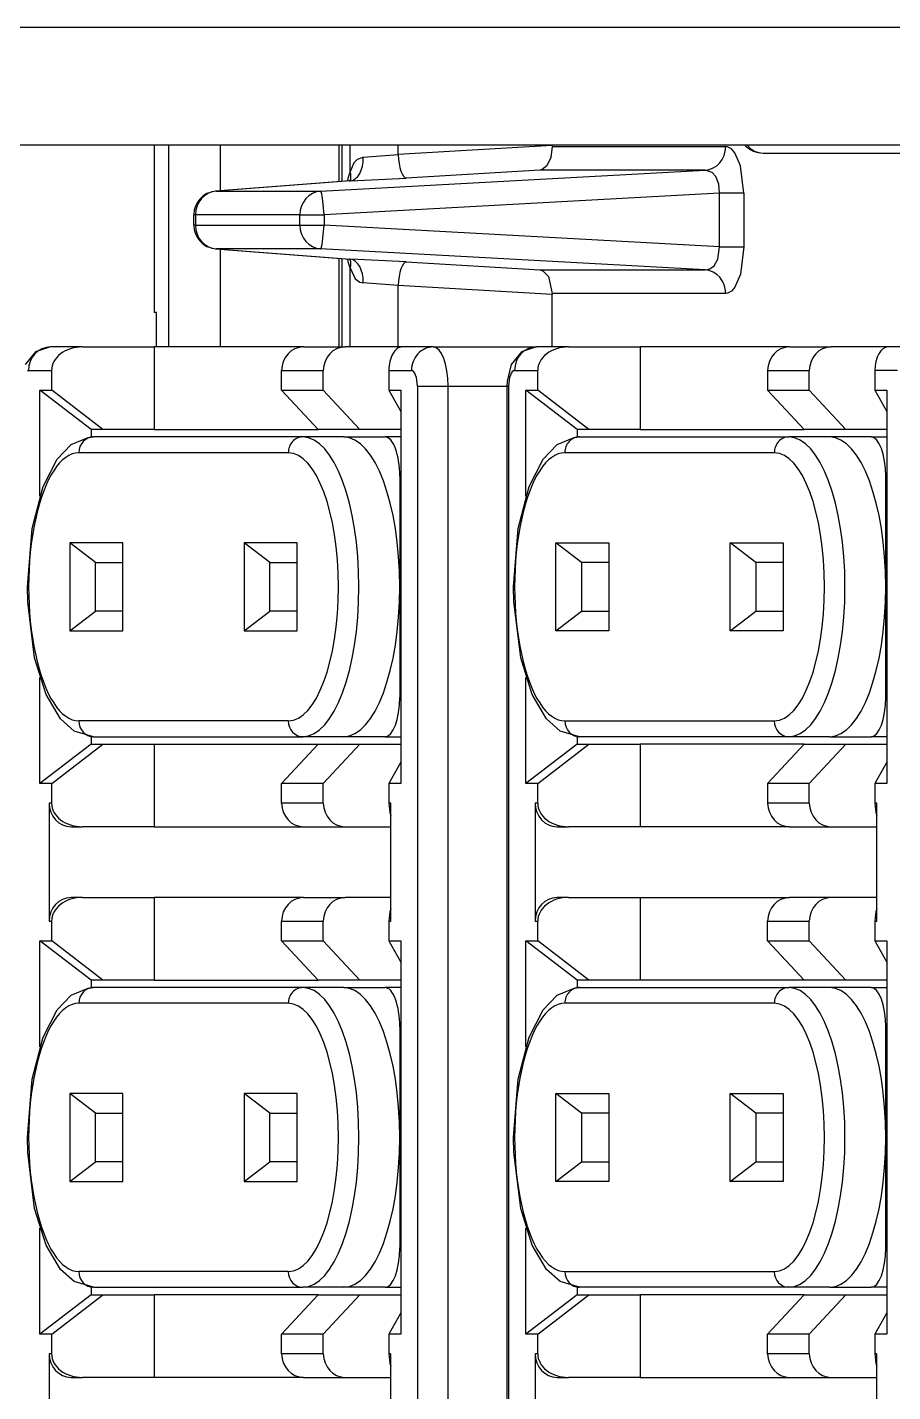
# Model space of a CAD drawing. Header units: inches. Extents: x 47316 to 59086, y 3141 to 11743.
# Drawn here: x 51906.57 to 51910.99, y 8986.11 to 8993.08 of the extents above; entities that cross this region are included whole.
import ezdxf

# ---------------------------------------------------------------- set-up
doc = ezdxf.new("R2010")
doc.units = ezdxf.units.IN
doc.header["$MEASUREMENT"] = 0
doc.layers.add('___SHELL', color=7, linetype='Continuous')

msp = doc.modelspace()

# ---------------------------------------------------------------- linework, layer by layer
at = {"layer": '___SHELL', "color": 0, "linetype": 'ByBlock', "lineweight": -2, "ltscale": 0.489359}
msp.add_line((51904.6575, 8993.0753), (51912.5202, 8993.0753), dxfattribs=at)
at = {"layer": '___SHELL', "color": 0, "linetype": 'ByBlock', "lineweight": -2, "ltscale": 0.446939}
msp.add_line((51911.613, 8992.4727), (51904.4318, 8992.4727), dxfattribs=at)
at = {"layer": '___SHELL', "color": 0, "linetype": 'ByBlock', "lineweight": -2, "ltscale": 0.053125}
msp.add_line((51907.2183, 8992.4727), (51907.2183, 8991.6192), dxfattribs=at)
at = {"layer": '___SHELL', "color": 0, "linetype": 'ByBlock', "lineweight": -2, "ltscale": 0.064084}
msp.add_line((51907.2936, 8991.4431), (51907.2936, 8992.4727), dxfattribs=at)
at = {"layer": '___SHELL', "color": 0, "linetype": 'ByBlock', "lineweight": -2, "ltscale": 0.014496}
msp.add_line((51907.555, 8992.4727), (51907.555, 8992.2398), dxfattribs=at)
at = {"layer": '___SHELL', "color": 0, "linetype": 'ByBlock', "lineweight": -2, "ltscale": 0.011554}
msp.add_line((51908.1617, 8992.4727), (51908.1617, 8992.2871), dxfattribs=at)
at = {"layer": '___SHELL', "color": 0, "linetype": 'ByBlock', "lineweight": -2, "ltscale": 0.011484}
msp.add_line((51908.1763, 8992.4727), (51908.1763, 8992.2882), dxfattribs=at)
at = {"layer": '___SHELL', "color": 0, "linetype": 'ByBlock', "lineweight": -2, "ltscale": 0.008514}
msp.add_line((51908.219, 8992.3359), (51908.219, 8992.4727), dxfattribs=at)
at = {"layer": '___SHELL', "color": 0, "linetype": 'ByBlock', "lineweight": -2, "ltscale": 0.002917}
msp.add_line((51908.4639, 8992.4259), (51908.4639, 8992.4727), dxfattribs=at)
at = {"layer": '___SHELL', "color": 0, "linetype": 'ByBlock', "lineweight": -2, "ltscale": 0.04913}
for p, q in [((51909.2519, 8992.4723), (51908.4639, 8992.4259)), ((51909.2519, 8991.7099), (51908.4639, 8991.7564))]:
    msp.add_line(p, q, dxfattribs=at)
at = {"layer": '___SHELL', "color": 0, "linetype": 'ByBlock', "lineweight": -2}
for p, q in [((51909.252, 8992.4661), (51909.245, 8992.4098)), ((51910.1477, 8992.4648), (51910.1379, 8992.4661)), ((51910.1669, 8992.4542), (51910.1477, 8992.4648)), ((51910.1844, 8992.4341), (51910.1669, 8992.4542)), ((51910.2128, 8992.3679), (51910.1844, 8992.4341)), ((51908.219, 8992.3359), (51908.2399, 8992.3849)), ((51908.2399, 8992.3849), (51908.2573, 8992.4021)), ((51908.2573, 8992.4021), (51908.2861, 8992.4119)), ((51909.2239, 8992.3675), (51909.2006, 8992.3491)), ((51909.245, 8992.4098), (51909.2239, 8992.3675)), ((51910.2303, 8992.2284), (51910.2128, 8992.3679)), ((51908.2146, 8992.291), (51908.2167, 8992.292)), ((51908.2175, 8992.2915), (51908.2146, 8992.291)), ((51908.2167, 8992.292), (51908.2199, 8992.2943)), ((51908.2215, 8992.2961), (51908.219, 8992.2908)), ((51908.2199, 8992.2943), (51908.2215, 8992.2961)), ((51909.2006, 8992.3491), (51909.1879, 8992.3458)), ((51910.068, 8992.3343), (51910.0325, 8992.3458)), ((51910.0872, 8992.3137), (51910.068, 8992.3343)), ((51910.1025, 8992.2745), (51910.0872, 8992.3137)), ((51908.0682, 8992.238), (51908.0678, 8992.2382)), ((51908.0691, 8992.2373), (51908.0682, 8992.238)), ((51908.0701, 8992.2361), (51908.0691, 8992.2373)), ((51908.072, 8992.2321), (51908.0701, 8992.2361)), ((51908.0784, 8992.2048), (51908.072, 8992.2321)), ((51910.1055, 8992.2284), (51910.1025, 8992.2745)), ((51908.0871, 8992.1178), (51908.0784, 8992.2048)), ((51908.0761, 8991.9652), (51908.0871, 8992.0644)), ((51908.0678, 8991.9441), (51908.0687, 8991.9445)), ((51908.0687, 8991.9445), (51908.0705, 8991.9469)), ((51908.0705, 8991.9469), (51908.0761, 8991.9652)), ((51910.0979, 8991.8908), (51910.1055, 8991.9539)), ((51910.2303, 8991.9539), (51910.2128, 8991.8143)), ((51908.2176, 8991.8908), (51908.2146, 8991.8912)), ((51908.2146, 8991.8912), (51908.2167, 8991.8902)), ((51908.2167, 8991.8902), (51908.2199, 8991.8879)), ((51908.2215, 8991.8861), (51908.219, 8991.8915)), ((51908.2199, 8991.8879), (51908.2215, 8991.8861)), ((51910.0785, 8991.8573), (51910.0979, 8991.8908)), ((51908.219, 8991.8463), (51908.2448, 8991.7914)), ((51909.1879, 8991.8365), (51909.204, 8991.8316)), ((51909.204, 8991.8316), (51909.2321, 8991.8028)), ((51909.2321, 8991.8028), (51909.252, 8991.7161)), ((51910.0325, 8991.8365), (51910.057, 8991.8416)), ((51910.057, 8991.8416), (51910.0785, 8991.8573)), ((51910.2128, 8991.8143), (51910.1844, 8991.7482)), ((51908.2448, 8991.7914), (51908.2684, 8991.7742)), ((51908.2684, 8991.7742), (51908.2861, 8991.7703)), ((51910.1844, 8991.7482), (51910.1669, 8991.728)), ((51910.1477, 8991.7175), (51910.1379, 8991.7161)), ((51910.1669, 8991.728), (51910.1477, 8991.7175)), ((51906.6113, 8991.4187), (51906.5585, 8991.3527)), ((51906.688, 8991.4431), (51906.6113, 8991.4187)), ((51909.0941, 8991.4187), (51909.0413, 8991.3527)), ((51909.1708, 8991.4431), (51909.0941, 8991.4187)), ((51906.5763, 8991.3225), (51906.5688, 8991.32)), ((51909.0413, 8991.3527), (51909.0212, 8991.2686)), ((51909.0212, 8991.2686), (51909.0202, 8991.2422)), ((51908.5625, 8991.2422), (51908.5625, 8974.4518)), ((51908.7194, 8974.5723), (51908.7194, 8991.2422)), ((51909.0202, 8991.2422), (51909.0202, 8974.497)), ((51909.029, 8974.4518), (51909.029, 8991.2422)), ((51906.7942, 8990.9445), (51906.8804, 8990.981)), ((51906.8804, 8990.981), (51906.9077, 8990.9831)), ((51909.277, 8990.9445), (51909.3632, 8990.981)), ((51909.3632, 8990.981), (51909.3905, 8990.9831)), ((51906.7226, 8990.8703), (51906.7942, 8990.9445)), ((51909.2054, 8990.8703), (51909.277, 8990.9445)), ((51906.651, 8990.7304), (51906.7226, 8990.8703)), ((51909.1339, 8990.7304), (51909.2054, 8990.8703)), ((51906.5951, 8990.516), (51906.651, 8990.7304)), ((51909.0779, 8990.516), (51909.1339, 8990.7304)), ((51906.5708, 8990.2179), (51906.5951, 8990.516)), ((51909.0536, 8990.2179), (51909.0779, 8990.516)), ((51906.5723, 8990.1415), (51906.5708, 8990.2179)), ((51909.0551, 8990.1415), (51909.0536, 8990.2179)), ((51906.6075, 8989.8558), (51906.5723, 8990.1415)), ((51909.0904, 8989.8558), (51909.0551, 8990.1415)), ((51906.6659, 8989.6684), (51906.6075, 8989.8558)), ((51909.1487, 8989.6684), (51909.0904, 8989.8558)), ((51906.739, 8989.544), (51906.6659, 8989.6684)), ((51909.2218, 8989.544), (51909.1487, 8989.6684)), ((51906.8089, 8989.4815), (51906.739, 8989.544)), ((51909.2918, 8989.4815), (51909.2218, 8989.544)), ((51906.9077, 8989.4527), (51906.8089, 8989.4815)), ((51909.3905, 8989.4527), (51909.2918, 8989.4815)), ((51906.7226, 8988.0585), (51906.7942, 8988.1327)), ((51906.7942, 8988.1327), (51906.8804, 8988.1692)), ((51906.8804, 8988.1692), (51906.9077, 8988.1713)), ((51909.2054, 8988.0585), (51909.277, 8988.1327)), ((51909.277, 8988.1327), (51909.3632, 8988.1692)), ((51909.3632, 8988.1692), (51909.3905, 8988.1713)), ((51906.651, 8987.9186), (51906.7226, 8988.0585)), ((51909.1339, 8987.9186), (51909.2054, 8988.0585)), ((51906.5951, 8987.7042), (51906.651, 8987.9186)), ((51909.0779, 8987.7042), (51909.1339, 8987.9186)), ((51906.5708, 8987.4061), (51906.5951, 8987.7042)), ((51909.0536, 8987.4061), (51909.0779, 8987.7042)), ((51906.5723, 8987.3297), (51906.5708, 8987.4061)), ((51909.0551, 8987.3297), (51909.0536, 8987.4061)), ((51906.6075, 8987.044), (51906.5723, 8987.3297)), ((51909.0904, 8987.044), (51909.0551, 8987.3297)), ((51906.6659, 8986.8566), (51906.6075, 8987.044)), ((51909.1487, 8986.8566), (51909.0904, 8987.044)), ((51906.739, 8986.7322), (51906.6659, 8986.8566)), ((51909.2218, 8986.7322), (51909.1487, 8986.8566)), ((51906.8089, 8986.6697), (51906.739, 8986.7322)), ((51909.2918, 8986.6697), (51909.2218, 8986.7322)), ((51906.9077, 8986.6409), (51906.8089, 8986.6697)), ((51909.3905, 8986.6409), (51909.2918, 8986.6697))]:
    msp.add_line(p, q, dxfattribs=at)
at = {"layer": '___SHELL', "color": 0, "linetype": 'ByBlock', "lineweight": -2, "ltscale": 0.000387573}
msp.add_line((51909.2519, 8992.4723), (51909.2519, 8992.4661), dxfattribs=at)
at = {"layer": '___SHELL', "color": 0, "linetype": 'ByBlock', "lineweight": -2, "ltscale": 0.055139}
msp.add_line((51909.2519, 8992.4661), (51910.1379, 8992.4661), dxfattribs=at)
at = {"layer": '___SHELL', "color": 0, "linetype": 'ByBlock', "lineweight": -2, "ltscale": 0.079324}
msp.add_line((51910.3298, 8992.4329), (51911.6043, 8992.4332), dxfattribs=at)
at = {"layer": '___SHELL', "color": 0, "linetype": 'ByBlock', "lineweight": -2, "ltscale": 0.042836}
msp.add_line((51908.2175, 8992.2915), (51907.5313, 8992.238), dxfattribs=at)
at = {"layer": '___SHELL', "color": 0, "linetype": 'ByBlock', "lineweight": -2, "ltscale": 0.042857}
for p, q in [((51908.2209, 8992.2916), (51907.5343, 8992.2382)), ((51907.5343, 8991.9441), (51908.2209, 8991.8906))]:
    msp.add_line(p, q, dxfattribs=at)
at = {"layer": '___SHELL', "color": 0, "linetype": 'ByBlock', "lineweight": -2, "ltscale": 0.122461}
for p, q in [((51908.0678, 8992.2382), (51910.0325, 8992.3458)), ((51910.0325, 8991.8365), (51908.0678, 8991.9441))]:
    msp.add_line(p, q, dxfattribs=at)
at = {"layer": '___SHELL', "color": 0, "linetype": 'ByBlock', "lineweight": -2, "ltscale": 0.000210925}
msp.add_line((51908.2175, 8992.2915), (51908.2209, 8992.2916), dxfattribs=at)
at = {"layer": '___SHELL', "color": 0, "linetype": 'ByBlock', "lineweight": -2, "ltscale": 0.042545}
for p, q in [((51909.1879, 8992.3458), (51908.5055, 8992.3055)), ((51908.5055, 8991.8767), (51909.1879, 8991.8365))]:
    msp.add_line(p, q, dxfattribs=at)
at = {"layer": '___SHELL', "color": 0, "linetype": 'ByBlock', "lineweight": -2, "ltscale": 0.052563}
for p, q in [((51910.0325, 8992.3458), (51909.1879, 8992.3458)), ((51909.1879, 8991.8365), (51910.0325, 8991.8365))]:
    msp.add_line(p, q, dxfattribs=at)
at = {"layer": '___SHELL', "color": 0, "linetype": 'ByBlock', "lineweight": -2, "ltscale": 0.0332}
for p, q in [((51907.5343, 8992.2382), (51908.0678, 8992.2382)), ((51907.9623, 8992.1178), (51907.4289, 8992.1178)), ((51907.4289, 8992.0644), (51907.9623, 8992.0644)), ((51908.0678, 8991.9441), (51907.5343, 8991.9441))]:
    msp.add_line(p, q, dxfattribs=at)
at = {"layer": '___SHELL', "color": 0, "linetype": 'ByBlock', "lineweight": -2, "ltscale": 0.125811}
for p, q in [((51910.1055, 8992.2284), (51908.0871, 8992.1178)), ((51910.1055, 8991.9539), (51908.0871, 8992.0644))]:
    msp.add_line(p, q, dxfattribs=at)
at = {"layer": '___SHELL', "color": 0, "linetype": 'ByBlock', "lineweight": -2, "ltscale": 0.017087}
for p, q in [((51910.1055, 8991.9539), (51910.1055, 8992.2284)), ((51910.2303, 8992.2284), (51910.2303, 8991.9539))]:
    msp.add_line(p, q, dxfattribs=at)
at = {"layer": '___SHELL', "color": 0, "linetype": 'ByBlock', "lineweight": -2, "ltscale": 0.007764}
for p, q in [((51910.2303, 8992.2284), (51910.1055, 8992.2284)), ((51907.9623, 8992.1178), (51908.0871, 8992.1178)), ((51907.9623, 8992.0644), (51908.0871, 8992.0644)), ((51910.1055, 8991.9539), (51910.2303, 8991.9539))]:
    msp.add_line(p, q, dxfattribs=at)
at = {"layer": '___SHELL', "color": 0, "linetype": 'ByBlock', "lineweight": -2, "ltscale": 0.000546265}
for p, q in [((51907.4289, 8992.1178), (51907.4201, 8992.1178)), ((51907.4289, 8992.0644), (51907.4201, 8992.0644)), ((51909.0202, 8991.2422), (51909.029, 8991.2422))]:
    msp.add_line(p, q, dxfattribs=at)
at = {"layer": '___SHELL', "color": 0, "linetype": 'ByBlock', "lineweight": -2, "ltscale": 0.003323}
for p, q in [((51907.4201, 8992.0644), (51907.4201, 8992.1178)), ((51907.4289, 8992.1178), (51907.4289, 8992.0644)), ((51907.9623, 8992.0644), (51907.9623, 8992.1178)), ((51908.0871, 8992.1178), (51908.0871, 8992.0644))]:
    msp.add_line(p, q, dxfattribs=at)
at = {"layer": '___SHELL', "color": 0, "linetype": 'ByBlock', "lineweight": -2, "ltscale": 0.042842}
msp.add_line((51907.5313, 8991.9443), (51908.2176, 8991.8908), dxfattribs=at)
at = {"layer": '___SHELL', "color": 0, "linetype": 'ByBlock', "lineweight": -2, "ltscale": 0.031079}
msp.add_line((51907.555, 8991.9424), (51907.555, 8991.4431), dxfattribs=at)
at = {"layer": '___SHELL', "color": 0, "linetype": 'ByBlock', "lineweight": -2, "ltscale": 0.028137}
msp.add_line((51908.1617, 8991.8952), (51908.1617, 8991.4431), dxfattribs=at)
at = {"layer": '___SHELL', "color": 0, "linetype": 'ByBlock', "lineweight": -2, "ltscale": 0.028067}
msp.add_line((51908.1763, 8991.894), (51908.1763, 8991.4431), dxfattribs=at)
at = {"layer": '___SHELL', "color": 0, "linetype": 'ByBlock', "lineweight": -2, "ltscale": 0.000204832}
msp.add_line((51908.2176, 8991.8908), (51908.2209, 8991.8906), dxfattribs=at)
at = {"layer": '___SHELL', "color": 0, "linetype": 'ByBlock', "lineweight": -2, "ltscale": 0.025098}
msp.add_line((51908.219, 8991.4431), (51908.219, 8991.8463), dxfattribs=at)
at = {"layer": '___SHELL', "color": 0, "linetype": 'ByBlock', "lineweight": -2, "ltscale": 0.019501}
msp.add_line((51908.4639, 8991.4431), (51908.4639, 8991.7564), dxfattribs=at)
at = {"layer": '___SHELL', "color": 0, "linetype": 'ByBlock', "lineweight": -2, "ltscale": 0.000387585}
msp.add_line((51909.252, 8991.7161), (51909.2519, 8991.7099), dxfattribs=at)
at = {"layer": '___SHELL', "color": 0, "linetype": 'ByBlock', "lineweight": -2, "ltscale": 0.016608}
msp.add_line((51909.2519, 8991.4431), (51909.2519, 8991.7099), dxfattribs=at)
at = {"layer": '___SHELL', "color": 0, "linetype": 'ByBlock', "lineweight": -2, "ltscale": 0.055136}
msp.add_line((51910.1379, 8991.7161), (51909.252, 8991.7161), dxfattribs=at)
at = {"layer": '___SHELL', "color": 0, "linetype": 'ByBlock', "lineweight": -2, "ltscale": 0.000701904}
msp.add_line((51907.2296, 8991.6192), (51907.2183, 8991.6192), dxfattribs=at)
at = {"layer": '___SHELL', "color": 0, "linetype": 'ByBlock', "lineweight": -2, "ltscale": 0.010959}
msp.add_line((51907.2296, 8991.4431), (51907.2296, 8991.6192), dxfattribs=at)
at = {"layer": '___SHELL', "color": 0, "linetype": 'ByBlock', "lineweight": -2, "ltscale": 0.010162}
for p, q in [((51906.8512, 8991.4431), (51906.688, 8991.4431)), ((51909.3341, 8991.4431), (51909.1708, 8991.4431))]:
    msp.add_line(p, q, dxfattribs=at)
at = {"layer": '___SHELL', "color": 0, "linetype": 'ByBlock', "lineweight": -2, "ltscale": 0.022781}
for p, q in [((51906.8512, 8991.4431), (51907.2173, 8991.4431)), ((51909.3341, 8991.4431), (51909.7001, 8991.4431)), ((51907.2173, 8988.9928), (51906.8512, 8988.9928)), ((51909.7001, 8988.9928), (51909.3341, 8988.9928)), ((51906.8512, 8988.6313), (51907.2173, 8988.6313)), ((51909.3341, 8988.6313), (51909.7001, 8988.6313)), ((51907.2173, 8986.181), (51906.8512, 8986.181)), ((51909.7001, 8986.181), (51909.3341, 8986.181))]:
    msp.add_line(p, q, dxfattribs=at)
at = {"layer": '___SHELL', "color": 0, "linetype": 'ByBlock', "lineweight": -2, "ltscale": 0.047519}
for p, q in [((51907.9808, 8991.4431), (51907.2173, 8991.4431)), ((51910.4636, 8991.4431), (51909.7001, 8991.4431)), ((51907.2173, 8988.9928), (51907.9808, 8988.9928)), ((51910.4636, 8988.9928), (51909.7001, 8988.9928)), ((51907.9808, 8988.6313), (51907.2173, 8988.6313)), ((51909.7001, 8988.6313), (51910.4636, 8988.6313)), ((51907.9808, 8986.181), (51907.2173, 8986.181)), ((51909.7001, 8986.181), (51910.4636, 8986.181))]:
    msp.add_line(p, q, dxfattribs=at)
at = {"layer": '___SHELL', "color": 0, "linetype": 'ByBlock', "lineweight": -2, "ltscale": 0.026251}
for p, q in [((51907.2173, 8991.4431), (51907.2173, 8991.0213)), ((51909.7001, 8991.4431), (51909.7001, 8991.0213)), ((51907.2173, 8989.4145), (51907.2173, 8988.9928)), ((51909.7001, 8989.4145), (51909.7001, 8988.9928)), ((51907.2173, 8988.6313), (51907.2173, 8988.2095)), ((51909.7001, 8988.6313), (51909.7001, 8988.2095)), ((51907.2173, 8986.6027), (51907.2173, 8986.181)), ((51909.7001, 8986.6027), (51909.7001, 8986.181))]:
    msp.add_line(p, q, dxfattribs=at)
at = {"layer": '___SHELL', "color": 0, "linetype": 'ByBlock', "lineweight": -2, "ltscale": 0.013251}
for p, q in [((51907.9808, 8991.4431), (51908.1937, 8991.4431)), ((51910.4636, 8991.4431), (51910.6765, 8991.4431)), ((51907.869, 8991.3225), (51908.0819, 8991.3225)), ((51910.3519, 8991.3225), (51910.5648, 8991.3225)), ((51907.869, 8991.2221), (51908.0819, 8991.2221)), ((51910.3519, 8991.2221), (51910.5648, 8991.2221)), ((51908.2682, 8991.0213), (51908.0553, 8991.0213)), ((51910.751, 8991.0213), (51910.5381, 8991.0213)), ((51908.0553, 8989.4145), (51908.2682, 8989.4145)), ((51910.5381, 8989.4145), (51910.751, 8989.4145)), ((51908.0819, 8989.2137), (51907.869, 8989.2137)), ((51910.5648, 8989.2137), (51910.3519, 8989.2137)), ((51908.0819, 8989.1133), (51907.869, 8989.1133)), ((51910.5648, 8989.1133), (51910.3519, 8989.1133)), ((51907.9808, 8988.9928), (51908.1937, 8988.9928)), ((51910.4636, 8988.9928), (51910.6765, 8988.9928)), ((51907.9808, 8988.6313), (51908.1937, 8988.6313)), ((51910.6765, 8988.6313), (51910.4636, 8988.6313)), ((51907.869, 8988.5108), (51908.0819, 8988.5108)), ((51910.3519, 8988.5108), (51910.5648, 8988.5108)), ((51907.869, 8988.4103), (51908.0819, 8988.4103)), ((51910.3519, 8988.4103), (51910.5648, 8988.4103)), ((51908.2682, 8988.2095), (51908.0553, 8988.2095)), ((51910.751, 8988.2095), (51910.5381, 8988.2095)), ((51908.0553, 8986.6027), (51908.2682, 8986.6027)), ((51910.5381, 8986.6027), (51910.751, 8986.6027)), ((51908.0819, 8986.4019), (51907.869, 8986.4019)), ((51910.5648, 8986.4019), (51910.3519, 8986.4019)), ((51908.0819, 8986.3015), (51907.869, 8986.3015)), ((51910.5648, 8986.3015), (51910.3519, 8986.3015)), ((51907.9808, 8986.181), (51908.1937, 8986.181)), ((51910.4636, 8986.181), (51910.6765, 8986.181))]:
    msp.add_line(p, q, dxfattribs=at)
at = {"layer": '___SHELL', "color": 0, "linetype": 'ByBlock', "lineweight": -2, "ltscale": 0.01806}
for p, q in [((51908.4839, 8991.4431), (51908.1937, 8991.4431)), ((51910.9667, 8991.4431), (51910.6765, 8991.4431))]:
    msp.add_line(p, q, dxfattribs=at)
at = {"layer": '___SHELL', "color": 0, "linetype": 'ByBlock', "lineweight": -2, "ltscale": 0.009973}
for p, q in [((51908.6441, 8991.4431), (51908.4839, 8991.4431)), ((51911.1269, 8991.4431), (51910.9667, 8991.4431))]:
    msp.add_line(p, q, dxfattribs=at)
at = {"layer": '___SHELL', "color": 0, "linetype": 'ByBlock', "lineweight": -2, "ltscale": 0.032779}
msp.add_line((51908.6441, 8991.4431), (51909.1708, 8991.4431), dxfattribs=at)
at = {"layer": '___SHELL', "color": 0, "linetype": 'ByBlock', "lineweight": -2, "ltscale": 0.007352}
for p, q in [((51906.5763, 8991.3225), (51906.6944, 8991.3225)), ((51909.059, 8991.3225), (51909.1772, 8991.3225))]:
    msp.add_line(p, q, dxfattribs=at)
at = {"layer": '___SHELL', "color": 0, "linetype": 'ByBlock', "lineweight": -2, "ltscale": 0.00625}
for p, q in [((51906.6944, 8991.2221), (51906.6944, 8991.3225)), ((51907.869, 8991.2221), (51907.869, 8991.3225)), ((51908.0819, 8991.2221), (51908.0819, 8991.3225)), ((51908.4173, 8991.3225), (51908.4173, 8991.2221)), ((51909.1772, 8991.2221), (51909.1772, 8991.3225)), ((51910.3519, 8991.3225), (51910.3519, 8991.2221)), ((51910.5648, 8991.2221), (51910.5648, 8991.3225)), ((51910.9001, 8991.3225), (51910.9001, 8991.2221)), ((51906.6944, 8989.1133), (51906.6944, 8989.2137)), ((51907.869, 8989.1133), (51907.869, 8989.2137)), ((51908.0819, 8989.1133), (51908.0819, 8989.2137)), ((51908.4173, 8989.2137), (51908.4173, 8989.1133)), ((51909.1772, 8989.1133), (51909.1772, 8989.2137)), ((51910.3519, 8989.2137), (51910.3519, 8989.1133)), ((51910.5648, 8989.1133), (51910.5648, 8989.2137)), ((51910.9001, 8989.2137), (51910.9001, 8989.1133)), ((51906.6944, 8988.4103), (51906.6944, 8988.5108)), ((51907.869, 8988.4103), (51907.869, 8988.5108)), ((51908.0819, 8988.4103), (51908.0819, 8988.5108)), ((51908.4173, 8988.5108), (51908.4173, 8988.4103)), ((51909.1772, 8988.4103), (51909.1772, 8988.5108)), ((51910.3519, 8988.4103), (51910.3519, 8988.5108)), ((51910.5648, 8988.4103), (51910.5648, 8988.5108)), ((51910.9001, 8988.5108), (51910.9001, 8988.4103)), ((51906.6944, 8986.3015), (51906.6944, 8986.4019)), ((51907.869, 8986.3015), (51907.869, 8986.4019)), ((51908.0819, 8986.3015), (51908.0819, 8986.4019)), ((51908.4173, 8986.4019), (51908.4173, 8986.3015)), ((51909.1772, 8986.3015), (51909.1772, 8986.4019)), ((51910.3519, 8986.3015), (51910.3519, 8986.4019)), ((51910.5648, 8986.3015), (51910.5648, 8986.4019)), ((51910.9001, 8986.4019), (51910.9001, 8986.3015))]:
    msp.add_line(p, q, dxfattribs=at)
at = {"layer": '___SHELL', "color": 0, "linetype": 'ByBlock', "lineweight": -2, "ltscale": 0.007166}
for p, q in [((51908.4173, 8991.3225), (51908.5324, 8991.3225)), ((51911.0152, 8991.3225), (51910.9001, 8991.3225))]:
    msp.add_line(p, q, dxfattribs=at)
at = {"layer": '___SHELL', "color": 0, "linetype": 'ByBlock', "lineweight": -2, "ltscale": 0.020519}
for p, q in [((51906.8956, 8991.0213), (51906.6342, 8991.2221)), ((51906.9558, 8991.0213), (51906.6944, 8991.2221)), ((51909.3784, 8991.0213), (51909.117, 8991.2221)), ((51906.8956, 8989.4145), (51906.6342, 8989.2137)), ((51906.6944, 8989.2137), (51906.9558, 8989.4145)), ((51909.3784, 8989.4145), (51909.117, 8989.2137)), ((51906.8956, 8988.2095), (51906.6342, 8988.4103)), ((51906.9558, 8988.2095), (51906.6944, 8988.4103)), ((51909.3784, 8988.2095), (51909.117, 8988.4103)), ((51906.8956, 8986.6027), (51906.6342, 8986.4019)), ((51906.6944, 8986.4019), (51906.9558, 8986.6027)), ((51909.3784, 8986.6027), (51909.117, 8986.4019))]:
    msp.add_line(p, q, dxfattribs=at)
at = {"layer": '___SHELL', "color": 0, "linetype": 'ByBlock', "lineweight": -2, "ltscale": 0.033658}
for p, q in [((51906.6342, 8990.6813), (51906.6342, 8991.2221)), ((51909.117, 8990.6813), (51909.117, 8991.2221)), ((51906.6342, 8987.8695), (51906.6342, 8988.4103)), ((51909.117, 8987.8695), (51909.117, 8988.4103))]:
    msp.add_line(p, q, dxfattribs=at)
at = {"layer": '___SHELL', "color": 0, "linetype": 'ByBlock', "lineweight": -2, "ltscale": 0.003748}
for p, q in [((51906.6342, 8991.2221), (51906.6944, 8991.2221)), ((51908.4173, 8991.2221), (51908.4775, 8991.2221)), ((51910.9001, 8991.2221), (51910.9603, 8991.2221)), ((51906.9558, 8991.0213), (51906.8956, 8991.0213)), ((51909.4387, 8991.0213), (51909.3784, 8991.0213)), ((51906.8956, 8989.4145), (51906.9558, 8989.4145)), ((51909.3784, 8989.4145), (51909.4387, 8989.4145)), ((51906.6944, 8989.2137), (51906.6342, 8989.2137)), ((51908.4775, 8989.2137), (51908.4173, 8989.2137)), ((51910.9603, 8989.2137), (51910.9001, 8989.2137)), ((51906.6342, 8988.4103), (51906.6944, 8988.4103)), ((51908.4173, 8988.4103), (51908.4775, 8988.4103)), ((51910.9001, 8988.4103), (51910.9603, 8988.4103)), ((51906.9558, 8988.2095), (51906.8956, 8988.2095)), ((51909.4387, 8988.2095), (51909.3784, 8988.2095)), ((51906.8956, 8986.6027), (51906.9558, 8986.6027)), ((51909.3784, 8986.6027), (51909.4387, 8986.6027)), ((51906.6944, 8986.4019), (51906.6342, 8986.4019)), ((51908.4775, 8986.4019), (51908.4173, 8986.4019)), ((51910.9603, 8986.4019), (51910.9001, 8986.4019))]:
    msp.add_line(p, q, dxfattribs=at)
at = {"layer": '___SHELL', "color": 0, "linetype": 'ByBlock', "lineweight": -2, "ltscale": 0.017047}
for p, q in [((51908.0553, 8991.0213), (51907.869, 8991.2221)), ((51908.0819, 8991.2221), (51908.2682, 8991.0213)), ((51910.5381, 8991.0213), (51910.3519, 8991.2221)), ((51910.5648, 8991.2221), (51910.751, 8991.0213)), ((51907.869, 8989.2137), (51908.0553, 8989.4145)), ((51908.2682, 8989.4145), (51908.0819, 8989.2137)), ((51910.3519, 8989.2137), (51910.5381, 8989.4145)), ((51910.751, 8989.4145), (51910.5648, 8989.2137)), ((51907.869, 8988.4103), (51908.0553, 8988.2095)), ((51908.0819, 8988.4103), (51908.2682, 8988.2095)), ((51910.5381, 8988.2095), (51910.3519, 8988.4103)), ((51910.5648, 8988.4103), (51910.751, 8988.2095)), ((51907.869, 8986.4019), (51908.0553, 8986.6027)), ((51908.2682, 8986.6027), (51908.0819, 8986.4019)), ((51910.3519, 8986.4019), (51910.5381, 8986.6027)), ((51910.751, 8986.6027), (51910.5648, 8986.4019))]:
    msp.add_line(p, q, dxfattribs=at)
at = {"layer": '___SHELL', "color": 0, "linetype": 'ByBlock', "lineweight": -2, "ltscale": 0.007745}
for p, q in [((51908.4173, 8991.2221), (51908.4775, 8991.1132)), ((51910.9001, 8991.2221), (51910.9603, 8991.1132)), ((51908.4775, 8989.3226), (51908.4173, 8989.2137)), ((51910.9603, 8989.3226), (51910.9001, 8989.2137)), ((51908.4173, 8988.4103), (51908.4775, 8988.3014)), ((51910.9001, 8988.4103), (51910.9603, 8988.3014)), ((51908.4775, 8986.5108), (51908.4173, 8986.4019)), ((51910.9603, 8986.5108), (51910.9001, 8986.4019))]:
    msp.add_line(p, q, dxfattribs=at)
at = {"layer": '___SHELL', "color": 0, "linetype": 'ByBlock', "lineweight": -2, "ltscale": 0.125}
for p, q in [((51908.4775, 8991.2221), (51908.4775, 8989.2137)), ((51910.9603, 8991.2221), (51910.9603, 8989.2137)), ((51908.4775, 8988.4103), (51908.4775, 8986.4019)), ((51910.9603, 8988.4103), (51910.9603, 8986.4019))]:
    msp.add_line(p, q, dxfattribs=at)
at = {"layer": '___SHELL', "color": 0, "linetype": 'ByBlock', "lineweight": -2, "ltscale": 0.009766}
msp.add_line((51908.5625, 8991.2422), (51908.7194, 8991.2422), dxfattribs=at)
at = {"layer": '___SHELL', "color": 0, "linetype": 'ByBlock', "lineweight": -2, "ltscale": 0.018723}
msp.add_line((51908.7194, 8991.2422), (51909.0202, 8991.2422), dxfattribs=at)
at = {"layer": '___SHELL', "color": 0, "linetype": 'ByBlock', "lineweight": -2, "ltscale": 0.003745}
for p, q in [((51909.117, 8991.2221), (51909.1772, 8991.2221)), ((51909.1772, 8989.2137), (51909.117, 8989.2137)), ((51909.117, 8988.4103), (51909.1772, 8988.4103)), ((51909.1772, 8986.4019), (51909.117, 8986.4019))]:
    msp.add_line(p, q, dxfattribs=at)
at = {"layer": '___SHELL', "color": 0, "linetype": 'ByBlock', "lineweight": -2, "ltscale": 0.020521}
for p, q in [((51909.4387, 8991.0213), (51909.1772, 8991.2221)), ((51909.1772, 8989.2137), (51909.4387, 8989.4145)), ((51909.4387, 8988.2095), (51909.1772, 8988.4103)), ((51909.1772, 8986.4019), (51909.4387, 8986.6027))]:
    msp.add_line(p, q, dxfattribs=at)
at = {"layer": '___SHELL', "color": 0, "linetype": 'ByBlock', "lineweight": -2, "ltscale": 0.002469}
for p, q in [((51906.8956, 8991.0213), (51906.8956, 8990.9816)), ((51909.3784, 8991.0213), (51909.3784, 8990.9816)), ((51906.8956, 8988.2095), (51906.8956, 8988.1698)), ((51909.3784, 8988.2095), (51909.3784, 8988.1698))]:
    msp.add_line(p, q, dxfattribs=at)
at = {"layer": '___SHELL', "color": 0, "linetype": 'ByBlock', "lineweight": -2, "ltscale": 0.000177002}
for p, q in [((51906.9048, 8990.9831), (51906.9077, 8990.9831)), ((51906.9048, 8988.1713), (51906.9077, 8988.1713))]:
    msp.add_line(p, q, dxfattribs=at)
at = {"layer": '___SHELL', "color": 0, "linetype": 'ByBlock', "lineweight": -2, "ltscale": 0.066586}
for p, q in [((51907.9775, 8990.9831), (51906.9077, 8990.9831)), ((51909.3905, 8990.9831), (51910.4604, 8990.9831)), ((51907.9031, 8990.9028), (51906.8332, 8990.9028)), ((51910.3858, 8990.9028), (51909.316, 8990.9028)), ((51907.9031, 8989.5331), (51906.8332, 8989.5331)), ((51909.316, 8989.5331), (51910.3858, 8989.5331)), ((51906.9077, 8989.4527), (51907.9775, 8989.4527)), ((51910.4604, 8989.4527), (51909.3905, 8989.4527)), ((51907.9775, 8988.1713), (51906.9077, 8988.1713)), ((51909.3905, 8988.1713), (51910.4604, 8988.1713)), ((51907.9031, 8988.091), (51906.8332, 8988.091)), ((51910.3859, 8988.091), (51909.316, 8988.091)), ((51907.9031, 8986.7213), (51906.8332, 8986.7213)), ((51909.316, 8986.7213), (51910.3859, 8986.7213)), ((51906.9077, 8986.6409), (51907.9775, 8986.6409)), ((51910.4604, 8986.6409), (51909.3905, 8986.6409))]:
    msp.add_line(p, q, dxfattribs=at)
at = {"layer": '___SHELL', "color": 0, "linetype": 'ByBlock', "lineweight": -2, "ltscale": 0.016272}
for p, q in [((51907.2173, 8991.0213), (51906.9558, 8991.0213)), ((51909.7001, 8991.0213), (51909.4387, 8991.0213)), ((51906.9558, 8989.4145), (51907.2173, 8989.4145)), ((51909.4387, 8989.4145), (51909.7001, 8989.4145)), ((51907.2173, 8988.2095), (51906.9558, 8988.2095)), ((51909.7001, 8988.2095), (51909.4387, 8988.2095)), ((51906.9558, 8986.6027), (51907.2173, 8986.6027)), ((51909.4387, 8986.6027), (51909.7001, 8986.6027))]:
    msp.add_line(p, q, dxfattribs=at)
at = {"layer": '___SHELL', "color": 0, "linetype": 'ByBlock', "lineweight": -2, "ltscale": 0.052155}
for p, q in [((51907.2173, 8991.0213), (51908.0553, 8991.0213)), ((51909.7001, 8991.0213), (51910.5381, 8991.0213)), ((51907.2173, 8989.4145), (51908.0553, 8989.4145)), ((51910.5381, 8989.4145), (51909.7001, 8989.4145)), ((51907.2173, 8988.2095), (51908.0553, 8988.2095)), ((51910.5381, 8988.2095), (51909.7001, 8988.2095)), ((51908.0553, 8986.6027), (51907.2173, 8986.6027)), ((51910.5381, 8986.6027), (51909.7001, 8986.6027))]:
    msp.add_line(p, q, dxfattribs=at)
at = {"layer": '___SHELL', "color": 0, "linetype": 'ByBlock', "lineweight": -2, "ltscale": 0.012979}
for p, q in [((51908.1861, 8990.9831), (51907.9775, 8990.9831)), ((51910.6689, 8990.9831), (51910.4604, 8990.9831)), ((51908.1861, 8989.4527), (51907.9775, 8989.4527)), ((51910.6689, 8989.4527), (51910.4604, 8989.4527)), ((51908.1861, 8988.1713), (51907.9775, 8988.1713)), ((51910.6689, 8988.1713), (51910.4604, 8988.1713)), ((51908.1861, 8986.6409), (51907.9775, 8986.6409)), ((51910.6689, 8986.6409), (51910.4604, 8986.6409))]:
    msp.add_line(p, q, dxfattribs=at)
at = {"layer": '___SHELL', "color": 0, "linetype": 'ByBlock', "lineweight": -2, "ltscale": 0.013159}
for p, q in [((51908.1861, 8990.9831), (51908.3975, 8990.9831)), ((51910.8803, 8990.9831), (51910.6689, 8990.9831)), ((51908.3975, 8989.4527), (51908.1861, 8989.4527)), ((51910.6689, 8989.4527), (51910.8803, 8989.4527)), ((51908.1861, 8988.1713), (51908.3975, 8988.1713)), ((51910.8803, 8988.1713), (51910.6689, 8988.1713)), ((51908.3975, 8986.6409), (51908.1861, 8986.6409)), ((51910.6689, 8986.6409), (51910.8803, 8986.6409))]:
    msp.add_line(p, q, dxfattribs=at)
at = {"layer": '___SHELL', "color": 0, "linetype": 'ByBlock', "lineweight": -2, "ltscale": 0.013028}
for p, q in [((51908.4775, 8991.0213), (51908.2682, 8991.0213)), ((51910.9603, 8991.0213), (51910.751, 8991.0213)), ((51908.2682, 8989.4145), (51908.4775, 8989.4145)), ((51910.751, 8989.4145), (51910.9603, 8989.4145)), ((51908.4775, 8988.2095), (51908.2682, 8988.2095)), ((51910.9603, 8988.2095), (51910.751, 8988.2095)), ((51908.2682, 8986.6027), (51908.4775, 8986.6027)), ((51910.751, 8986.6027), (51910.9603, 8986.6027))]:
    msp.add_line(p, q, dxfattribs=at)
at = {"layer": '___SHELL', "color": 0, "linetype": 'ByBlock', "lineweight": -2, "ltscale": 0.004977}
for p, q in [((51908.4775, 8990.9831), (51908.3975, 8990.9831)), ((51910.8803, 8990.9831), (51910.9603, 8990.9831)), ((51908.3975, 8989.4527), (51908.4775, 8989.4527)), ((51910.9603, 8989.4527), (51910.8803, 8989.4527)), ((51908.4775, 8988.1713), (51908.3975, 8988.1713)), ((51910.8803, 8988.1713), (51910.9603, 8988.1713)), ((51908.3975, 8986.6409), (51908.4775, 8986.6409)), ((51910.9603, 8986.6409), (51910.8803, 8986.6409))]:
    msp.add_line(p, q, dxfattribs=at)
at = {"layer": '___SHELL', "color": 0, "linetype": 'ByBlock', "lineweight": -2, "ltscale": 0.000180054}
for p, q in [((51909.3905, 8990.9831), (51909.3876, 8990.9831)), ((51909.3876, 8989.4527), (51909.3905, 8989.4527)), ((51909.3905, 8988.1713), (51909.3876, 8988.1713)), ((51909.3876, 8986.6409), (51909.3905, 8986.6409))]:
    msp.add_line(p, q, dxfattribs=at)
at = {"layer": '___SHELL', "color": 0, "linetype": 'ByBlock', "lineweight": -2, "ltscale": 0.035126}
for p, q in [((51908.4727, 8990.7823), (51908.4727, 8990.2179)), ((51910.9556, 8990.2179), (51910.9556, 8990.7823)), ((51908.4727, 8990.2179), (51908.4727, 8989.6535)), ((51910.9556, 8989.6535), (51910.9556, 8990.2179)), ((51908.4727, 8987.9705), (51908.4727, 8987.4061)), ((51910.9556, 8987.4061), (51910.9556, 8987.9705)), ((51908.4727, 8987.4061), (51908.4727, 8986.8417)), ((51910.9556, 8986.8417), (51910.9556, 8987.4061))]:
    msp.add_line(p, q, dxfattribs=at)
at = {"layer": '___SHELL', "color": 0, "linetype": 'ByBlock', "lineweight": -2, "ltscale": 0.000296021}
for p, q in [((51908.4727, 8990.7823), (51908.4775, 8990.7823)), ((51910.9556, 8990.7823), (51910.9603, 8990.7823)), ((51908.4775, 8989.6535), (51908.4727, 8989.6535)), ((51910.9556, 8989.6535), (51910.9603, 8989.6535)), ((51908.4727, 8987.9705), (51908.4775, 8987.9705)), ((51910.9556, 8987.9705), (51910.9603, 8987.9705)), ((51908.4775, 8986.8417), (51908.4727, 8986.8417)), ((51910.9556, 8986.8417), (51910.9603, 8986.8417))]:
    msp.add_line(p, q, dxfattribs=at)
at = {"layer": '___SHELL', "color": 0, "linetype": 'ByBlock', "lineweight": -2, "ltscale": 0.028003}
for p, q in [((51906.7873, 8990.4429), (51906.7873, 8989.9929)), ((51906.7873, 8987.6311), (51906.7873, 8987.1812))]:
    msp.add_line(p, q, dxfattribs=at)
at = {"layer": '___SHELL', "color": 0, "linetype": 'ByBlock', "lineweight": -2, "ltscale": 0.016855}
for p, q in [((51907.0581, 8990.4429), (51906.7873, 8990.4429)), ((51910.1609, 8990.4429), (51910.4317, 8990.4429)), ((51906.7873, 8989.9929), (51907.0581, 8989.993)), ((51909.5409, 8989.993), (51909.2701, 8989.993)), ((51910.4317, 8989.993), (51910.1609, 8989.993)), ((51909.2701, 8987.6311), (51909.5409, 8987.6311)), ((51910.1609, 8987.6311), (51910.4317, 8987.6311)), ((51909.5409, 8987.1812), (51909.2701, 8987.1812)), ((51910.4317, 8987.1812), (51910.1609, 8987.1812))]:
    msp.add_line(p, q, dxfattribs=at)
at = {"layer": '___SHELL', "color": 0, "linetype": 'ByBlock', "lineweight": -2, "ltscale": 0.010259}
for p, q in [((51906.918, 8990.3425), (51906.7873, 8990.4429)), ((51907.8088, 8990.3425), (51907.6781, 8990.4429)), ((51910.2916, 8990.3425), (51910.1609, 8990.4429)), ((51906.7873, 8989.9929), (51906.918, 8990.0934)), ((51907.6781, 8989.993), (51907.8088, 8990.0934)), ((51909.2701, 8989.993), (51909.4009, 8990.0934)), ((51910.1609, 8989.993), (51910.2916, 8990.0934)), ((51906.918, 8987.5307), (51906.7873, 8987.6311)), ((51907.8088, 8987.5307), (51907.6781, 8987.6311)), ((51909.4009, 8987.5307), (51909.2701, 8987.6311)), ((51910.2916, 8987.5307), (51910.1609, 8987.6311)), ((51906.7873, 8987.1812), (51906.918, 8987.2816)), ((51907.6781, 8987.1812), (51907.8088, 8987.2816)), ((51909.2701, 8987.1812), (51909.4009, 8987.2816)), ((51910.1609, 8987.1812), (51910.2916, 8987.2816))]:
    msp.add_line(p, q, dxfattribs=at)
at = {"layer": '___SHELL', "color": 0, "linetype": 'ByBlock', "lineweight": -2, "ltscale": 0.028}
for p, q in [((51907.0581, 8989.993), (51907.0581, 8990.4429)), ((51907.6781, 8990.4429), (51907.6781, 8989.993)), ((51907.949, 8989.993), (51907.949, 8990.4429)), ((51909.2701, 8989.993), (51909.2701, 8990.4429)), ((51909.5409, 8990.4429), (51909.5409, 8989.993)), ((51910.1609, 8989.993), (51910.1609, 8990.4429)), ((51910.4317, 8990.4429), (51910.4317, 8989.993)), ((51907.0582, 8987.1812), (51907.0582, 8987.6311)), ((51907.6781, 8987.6311), (51907.6781, 8987.1812)), ((51907.949, 8987.1812), (51907.949, 8987.6311)), ((51909.2701, 8987.1812), (51909.2701, 8987.6311)), ((51909.5409, 8987.6311), (51909.5409, 8987.1812)), ((51910.1609, 8987.1812), (51910.1609, 8987.6311)), ((51910.4317, 8987.6311), (51910.4317, 8987.1812))]:
    msp.add_line(p, q, dxfattribs=at)
at = {"layer": '___SHELL', "color": 0, "linetype": 'ByBlock', "lineweight": -2, "ltscale": 0.016858}
for p, q in [((51907.949, 8990.4429), (51907.6781, 8990.4429)), ((51909.2701, 8990.4429), (51909.5409, 8990.4429)), ((51907.6781, 8989.993), (51907.949, 8989.993)), ((51907.0582, 8987.6311), (51906.7873, 8987.6311)), ((51907.949, 8987.6311), (51907.6781, 8987.6311)), ((51906.7873, 8987.1812), (51907.0582, 8987.1812)), ((51907.6781, 8987.1812), (51907.949, 8987.1812))]:
    msp.add_line(p, q, dxfattribs=at)
at = {"layer": '___SHELL', "color": 0, "linetype": 'ByBlock', "lineweight": -2, "ltscale": 0.010262}
msp.add_line((51909.4009, 8990.3425), (51909.2701, 8990.4429), dxfattribs=at)
at = {"layer": '___SHELL', "color": 0, "linetype": 'ByBlock', "lineweight": -2, "ltscale": 0.015503}
for p, q in [((51906.918, 8990.0934), (51906.918, 8990.3425)), ((51906.918, 8987.2816), (51906.918, 8987.5307))]:
    msp.add_line(p, q, dxfattribs=at)
at = {"layer": '___SHELL', "color": 0, "linetype": 'ByBlock', "lineweight": -2, "ltscale": 0.008719}
for p, q in [((51906.918, 8990.3425), (51907.0581, 8990.3425)), ((51909.5409, 8990.3425), (51909.4009, 8990.3425)), ((51910.4317, 8990.3425), (51910.2916, 8990.3425)), ((51907.0581, 8990.0934), (51906.918, 8990.0934)), ((51909.4009, 8990.0934), (51909.5409, 8990.0934)), ((51910.2916, 8990.0934), (51910.4317, 8990.0934)), ((51909.5409, 8987.5307), (51909.4009, 8987.5307)), ((51910.4317, 8987.5307), (51910.2916, 8987.5307)), ((51909.4009, 8987.2816), (51909.5409, 8987.2816)), ((51910.2916, 8987.2816), (51910.4317, 8987.2816))]:
    msp.add_line(p, q, dxfattribs=at)
at = {"layer": '___SHELL', "color": 0, "linetype": 'ByBlock', "lineweight": -2, "ltscale": 0.0155}
for p, q in [((51907.8088, 8990.0934), (51907.8088, 8990.3425)), ((51909.4009, 8990.3425), (51909.4009, 8990.0934)), ((51910.2916, 8990.3425), (51910.2916, 8990.0934)), ((51907.8088, 8987.2816), (51907.8088, 8987.5307)), ((51909.4009, 8987.5307), (51909.4009, 8987.2816)), ((51910.2916, 8987.5307), (51910.2916, 8987.2816))]:
    msp.add_line(p, q, dxfattribs=at)
at = {"layer": '___SHELL', "color": 0, "linetype": 'ByBlock', "lineweight": -2, "ltscale": 0.008722}
for p, q in [((51907.8088, 8990.3425), (51907.949, 8990.3425)), ((51907.949, 8990.0934), (51907.8088, 8990.0934)), ((51906.918, 8987.5307), (51907.0582, 8987.5307)), ((51907.8088, 8987.5307), (51907.949, 8987.5307)), ((51907.0582, 8987.2816), (51906.918, 8987.2816)), ((51907.949, 8987.2816), (51907.8088, 8987.2816))]:
    msp.add_line(p, q, dxfattribs=at)
at = {"layer": '___SHELL', "color": 0, "linetype": 'ByBlock', "lineweight": -2, "ltscale": 0.033664}
for p, q in [((51906.6342, 8989.2137), (51906.6342, 8989.7546)), ((51909.117, 8989.2137), (51909.117, 8989.7546)), ((51906.6342, 8986.4019), (51906.6342, 8986.9428)), ((51909.117, 8986.4019), (51909.117, 8986.9428))]:
    msp.add_line(p, q, dxfattribs=at)
at = {"layer": '___SHELL', "color": 0, "linetype": 'ByBlock', "lineweight": -2, "ltscale": 0.002402}
for p, q in [((51906.8956, 8989.4531), (51906.8956, 8989.4145)), ((51909.3784, 8989.4531), (51909.3784, 8989.4145)), ((51906.8956, 8986.6413), (51906.8956, 8986.6027)), ((51909.3784, 8986.6413), (51909.3784, 8986.6027))]:
    msp.add_line(p, q, dxfattribs=at)
at = {"layer": '___SHELL', "color": 0, "linetype": 'ByBlock', "lineweight": -2, "ltscale": 0.000109906}
for p, q in [((51906.9048, 8989.4527), (51906.9031, 8989.4527)), ((51906.9048, 8986.6409), (51906.9031, 8986.6409))]:
    msp.add_line(p, q, dxfattribs=at)
at = {"layer": '___SHELL', "color": 0, "linetype": 'ByBlock', "lineweight": -2, "ltscale": 0.000170898}
for p, q in [((51906.9076, 8989.4527), (51906.9048, 8989.4527)), ((51906.9076, 8986.6409), (51906.9048, 8986.6409))]:
    msp.add_line(p, q, dxfattribs=at)
at = {"layer": '___SHELL', "color": 0, "linetype": 'ByBlock', "lineweight": -2, "ltscale": 0.0375}
for p, q in [((51906.6816, 8989.1133), (51906.6816, 8988.5108)), ((51908.4271, 8988.5108), (51908.4271, 8989.1133)), ((51909.1644, 8989.1133), (51909.1644, 8988.5108)), ((51910.9099, 8988.5108), (51910.9099, 8989.1133)), ((51906.6816, 8986.3015), (51906.6816, 8985.699)), ((51908.4271, 8985.699), (51908.4271, 8986.3015)), ((51909.1644, 8986.3015), (51909.1644, 8985.699)), ((51910.9099, 8985.699), (51910.9099, 8986.3015))]:
    msp.add_line(p, q, dxfattribs=at)
at = {"layer": '___SHELL', "color": 0, "linetype": 'ByBlock', "lineweight": -2, "ltscale": 0.000796509}
for p, q in [((51906.6944, 8989.1133), (51906.6816, 8989.1133)), ((51906.6816, 8988.5108), (51906.6944, 8988.5108)), ((51906.6944, 8986.3015), (51906.6816, 8986.3015))]:
    msp.add_line(p, q, dxfattribs=at)
at = {"layer": '___SHELL', "color": 0, "linetype": 'ByBlock', "lineweight": -2, "ltscale": 0.000610352}
for p, q in [((51908.4271, 8989.1133), (51908.4173, 8989.1133)), ((51908.4173, 8988.5108), (51908.4271, 8988.5108)), ((51908.4271, 8986.3015), (51908.4173, 8986.3015))]:
    msp.add_line(p, q, dxfattribs=at)
at = {"layer": '___SHELL', "color": 0, "linetype": 'ByBlock', "lineweight": -2, "ltscale": 0.000793457}
for p, q in [((51909.1772, 8989.1133), (51909.1644, 8989.1133)), ((51909.1644, 8988.5108), (51909.1772, 8988.5108)), ((51909.1772, 8986.3015), (51909.1644, 8986.3015))]:
    msp.add_line(p, q, dxfattribs=at)
at = {"layer": '___SHELL', "color": 0, "linetype": 'ByBlock', "lineweight": -2, "ltscale": 0.0006073}
for p, q in [((51910.9099, 8989.1133), (51910.9001, 8989.1133)), ((51910.9001, 8988.5108), (51910.9099, 8988.5108)), ((51910.9099, 8986.3015), (51910.9001, 8986.3015))]:
    msp.add_line(p, q, dxfattribs=at)
at = {"layer": '___SHELL', "color": 0, "linetype": 'ByBlock', "lineweight": -2, "ltscale": 0.003607}
for p, q in [((51906.7933, 8988.9928), (51906.8512, 8988.9928)), ((51909.2761, 8988.9928), (51909.3341, 8988.9928)), ((51906.8512, 8988.6313), (51906.7933, 8988.6313)), ((51909.3341, 8988.6313), (51909.2761, 8988.6313)), ((51906.7933, 8986.181), (51906.8512, 8986.181)), ((51909.2761, 8986.181), (51909.3341, 8986.181))]:
    msp.add_line(p, q, dxfattribs=at)
at = {"layer": '___SHELL', "color": 0, "linetype": 'ByBlock', "lineweight": -2, "ltscale": 0.014526}
for p, q in [((51908.1937, 8988.9928), (51908.4271, 8988.9928)), ((51908.4271, 8988.6313), (51908.1937, 8988.6313)), ((51908.1937, 8986.181), (51908.4271, 8986.181))]:
    msp.add_line(p, q, dxfattribs=at)
at = {"layer": '___SHELL', "color": 0, "linetype": 'ByBlock', "lineweight": -2, "ltscale": 0.014523}
for p, q in [((51910.6765, 8988.9928), (51910.9099, 8988.9928)), ((51910.9099, 8988.6313), (51910.6765, 8988.6313)), ((51910.6765, 8986.181), (51910.9099, 8986.181))]:
    msp.add_line(p, q, dxfattribs=at)
at = {"layer": '___SHELL', "color": 0, "linetype": 'ByBlock', "lineweight": -2}
for centre, radius, start, end in [((51910.3305, 8992.5681), 0.1352, 224.83584, 269.69018), ((51907.9466, 8997.8824), 5.481, 273.55052, 275.41572), ((51908.5244, 8992.2159), 0.3282, 158.53967, 166.8018), ((51908.1601, 8992.3131), 0.0631, 339.59283, 21.1572), ((51907.6864, 9006.1103), 13.829, 272.21511, 273.3957), ((51907.5407, 8992.1178), 0.1205, 94.45509, 180), ((51907.5407, 8992.0644), 0.1205, 180, 265.54492), ((51908.5238, 8991.9662), 0.3276, 193.19489, 201.46915), ((51908.1601, 8991.8691), 0.0631, 338.84281, 20.40719), ((51907.6803, 8977.9481), 13.953, 86.60959, 87.77969), ((51907.9466, 8986.2998), 5.481, 84.58428, 86.44948), ((51908.6139, 8989.1113), 0.1966, 179.40827, 198.18008), ((51911.0967, 8989.1113), 0.1966, 179.40826, 198.18008), ((51908.6139, 8988.5129), 0.1966, 161.83044, 180.60673), ((51911.0966, 8988.5128), 0.1965, 161.81691, 180.59679), ((51908.6139, 8986.2995), 0.1966, 179.40826, 198.18008), ((51911.0967, 8986.2995), 0.1966, 179.40826, 198.18008)]:
    msp.add_arc(centre, radius, start, end, dxfattribs=at)
for centre, major_axis, ratio, start_param, end_param in [((51910.0261, 8992.4661), (0, -0.1205), 0.927184, 0.056543, 1.570796), ((51910.3297, 8992.5534), (0, 0.1205), 0.927155, 2.304371, 3.141404), ((51908.2146, 8992.4119), (-0.0044, 0.1204), 0.593023, 3.167888, 4.690537), ((51908.4992, 8992.4259), (0.0071, -0.1203), 0.291908, 4.695178, 6.261049), ((51907.5407, 8992.1178), (0, -0.1205), 0.927184, 3.198136, 4.712389), ((51908.0741, 8992.1178), (0, -0.1205), 0.927184, 3.198136, 4.712389), ((51907.5407, 8992.0644), (0, 0.1205), 0.927184, 1.570796, 3.085049), ((51908.0741, 8992.0644), (0, 0.1205), 0.927184, 1.570796, 3.085049), ((51908.2146, 8991.7703), (0.0044, 0.1204), 0.593023, 4.734241, 6.25689), ((51908.4992, 8991.7564), (0.0071, 0.1203), 0.291908, 0.022136, 1.588007), ((51910.0261, 8991.7161), (0, -0.1205), 0.927184, 1.570796, 3.085049), ((51906.688, 8991.3225), (0, 0.1205), 0.927184, 0, 1.570796), ((51906.8512, 8991.3225), (0.1569, 0), 0.768173, 1.570796, 3.141593), ((51907.9808, 8991.3225), (0, -0.1205), 0.927184, 3.141593, 4.712389), ((51908.1937, 8991.3225), (0, -0.1205), 0.927184, 3.141593, 4.712389), ((51908.4839, 8991.3225), (0, 0.1205), 0.552577, 6.283185, 7.853982), ((51908.6441, 8991.3225), (0, 0.1205), 0.927184, 6.283185, 7.853982), ((51908.6441, 8991.2422), (0, 0.2008), 0.374607, 4.712389, 6.283185), ((51909.1708, 8991.3225), (0, 0.1205), 0.927184, 0, 1.570796), ((51909.3341, 8991.3225), (0.1569, 0), 0.768173, 1.570796, 3.141593), ((51910.4636, 8991.3225), (0, -0.1205), 0.927184, 3.141593, 4.712389), ((51910.6765, 8991.3225), (0, -0.1205), 0.927184, 3.141593, 4.712389), ((51910.9667, 8991.3225), (0, -0.1205), 0.552577, 3.141593, 4.712389), ((51908.5324, 8991.2422), (0, 0.0803), 0.374607, 4.712389, 6.283185), ((51909.059, 8991.2422), (0, 0.0803), 0.374607, 0, 1.570796), ((51906.9077, 8990.9028), (0, 0.0803), 0.927184, 6.283185, 7.853981), ((51906.9048, 8990.7823), (0, -0.2008), 0.374607, 3.141593, 3.164755), ((51907.9775, 8990.9028), (0, -0.0803), 0.927184, 3.141592, 4.712389), ((51907.9775, 8990.2179), (0, 0.7652), 0.374607, 3.141593, 6.283185), ((51908.1861, 8990.2179), (0, 0.7652), 0.374607, 3.141593, 6.283185), ((51908.3975, 8990.7823), (0, -0.2008), 0.374607, 1.570796, 3.141593), ((51909.3905, 8990.9028), (0, -0.0803), 0.927184, 3.141592, 4.712389), ((51909.3876, 8990.7823), (0, 0.2008), 0.374607, 0, 0.023163), ((51910.4604, 8990.9028), (0, -0.0803), 0.927184, 3.141592, 4.712389), ((51910.4604, 8990.2179), (0, 0.7652), 0.374607, 3.141593, 6.283185), ((51910.6689, 8990.2179), (0, 0.7652), 0.374607, 3.141593, 6.283185), ((51910.8803, 8990.7823), (0, 0.2008), 0.374607, 4.712389, 6.283185), ((51906.8332, 8990.2179), (0, 0.6849), 0.374607, 0, 3.141593), ((51907.9031, 8990.2179), (0, 0.6849), 0.374607, 3.141593, 6.283185), ((51909.316, 8990.2179), (0, 0.6849), 0.374607, 0, 3.141593), ((51910.3858, 8990.2179), (0, 0.6849), 0.374607, 3.141593, 6.283185), ((51908.3975, 8989.6535), (0, -0.2008), 0.374607, 0, 1.570796), ((51910.8803, 8989.6535), (0, -0.2008), 0.374607, 0, 1.570796), ((51906.9077, 8989.5331), (0, -0.0803), 0.927184, 4.712389, 6.283185), ((51907.9775, 8989.5331), (0, 0.0803), 0.927184, 1.570796, 3.141592), ((51909.3905, 8989.5331), (0, 0.0803), 0.927184, 1.570796, 3.141592), ((51910.4604, 8989.5331), (0, 0.0803), 0.927184, 1.570796, 3.141592), ((51909.3876, 8989.6535), (0, 0.2008), 0.374607, 3.118628, 3.141593), ((51906.7933, 8989.1133), (0, -0.1205), 0.927184, 4.712389, 6.283185), ((51906.8512, 8989.1133), (0.1569, 0), 0.768173, 3.141591, 4.712389), ((51907.9808, 8989.1133), (0, -0.1205), 0.927184, 4.712389, 6.283185), ((51908.1937, 8989.1133), (0, -0.1205), 0.927184, 4.712389, 6.283185), ((51909.2761, 8989.1133), (0, -0.1205), 0.927184, 4.712389, 6.283185), ((51909.3341, 8989.1133), (0.1569, 0), 0.768173, 3.14159, 4.712389), ((51910.4636, 8989.1133), (0, -0.1205), 0.927184, 4.712389, 6.283185), ((51910.6765, 8989.1133), (0, -0.1205), 0.927184, 4.712389, 6.283185), ((51906.7933, 8988.5108), (0, -0.1205), 0.927184, 3.141593, 4.712389), ((51906.8512, 8988.5108), (0.1569, 0), 0.768173, 1.570796, 3.141593), ((51907.9808, 8988.5108), (0, -0.1205), 0.927184, 3.141593, 4.712389), ((51908.1937, 8988.5108), (0, -0.1205), 0.927184, 3.141593, 4.712389), ((51909.2761, 8988.5108), (0, 0.1205), 0.927184, 0, 1.570796), ((51909.3341, 8988.5108), (0.1569, 0), 0.768173, 1.570796, 3.141593), ((51910.4636, 8988.5108), (0, -0.1205), 0.927184, 3.141593, 4.712389), ((51910.6765, 8988.5108), (0, -0.1205), 0.927184, 3.141593, 4.712389), ((51906.9077, 8988.091), (0, 0.0803), 0.927184, 6.283185, 7.853981), ((51906.9048, 8987.9705), (0, -0.2008), 0.374607, 3.141593, 3.164755), ((51907.9775, 8988.091), (0, -0.0803), 0.927184, 3.141592, 4.712389), ((51907.9775, 8987.4061), (0, 0.7652), 0.374607, 3.141593, 6.283185), ((51908.1861, 8987.4061), (0, 0.7652), 0.374607, 3.141593, 6.283185), ((51908.3975, 8987.9705), (0, -0.2008), 0.374607, 1.570796, 3.141593), ((51909.3905, 8988.091), (0, -0.0803), 0.927184, 3.141592, 4.712389), ((51909.3876, 8987.9705), (0, 0.2008), 0.374607, 0, 0.023164), ((51910.4604, 8988.091), (0, -0.0803), 0.927184, 3.141592, 4.712389), ((51910.4604, 8987.4061), (0, 0.7652), 0.374607, 3.141593, 6.283185), ((51910.6689, 8987.4061), (0, 0.7652), 0.374607, 3.141593, 6.283185), ((51910.8803, 8987.9705), (0, 0.2008), 0.374607, 4.712389, 6.283185), ((51906.8332, 8987.4061), (0, 0.6849), 0.374607, 0, 3.141593), ((51907.9031, 8987.4061), (0, 0.6849), 0.374607, 3.141593, 6.283185), ((51909.316, 8987.4061), (0, 0.6849), 0.374607, 0, 3.141593), ((51910.3859, 8987.4061), (0, 0.6849), 0.374607, 3.141593, 6.283185), ((51908.3975, 8986.8417), (0, -0.2008), 0.374607, 0, 1.570796), ((51910.8803, 8986.8417), (0, 0.2008), 0.374607, 3.141593, 4.712389), ((51906.9077, 8986.7213), (0, -0.0803), 0.927184, 4.712389, 6.283185), ((51907.9775, 8986.7213), (0, 0.0803), 0.927184, 1.570796, 3.141592), ((51909.3905, 8986.7213), (0, 0.0803), 0.927184, 1.570796, 3.141592), ((51910.4604, 8986.7213), (0, 0.0803), 0.927184, 1.570796, 3.141592), ((51909.3876, 8986.8417), (0, 0.2008), 0.374607, 3.118626, 3.141593), ((51906.7933, 8986.3015), (0, -0.1205), 0.927184, 4.712389, 6.283185), ((51906.8512, 8986.3015), (0.1569, 0), 0.768173, 3.141591, 4.712389), ((51907.9808, 8986.3015), (0, -0.1205), 0.927184, 4.712389, 6.283185), ((51908.1937, 8986.3015), (0, -0.1205), 0.927184, 4.712389, 6.283185), ((51909.2761, 8986.3015), (0, -0.1205), 0.927184, 4.712389, 6.283185), ((51909.3341, 8986.3015), (0.1569, 0), 0.768173, 3.141591, 4.712389), ((51910.4636, 8986.3015), (0, -0.1205), 0.927184, 4.712389, 6.283185), ((51910.6765, 8986.3015), (0, -0.1205), 0.927184, 4.712389, 6.283185)]:
    msp.add_ellipse(centre, major_axis=major_axis, ratio=ratio, start_param=start_param, end_param=end_param, dxfattribs=at)

doc.saveas('drawing.dxf')
